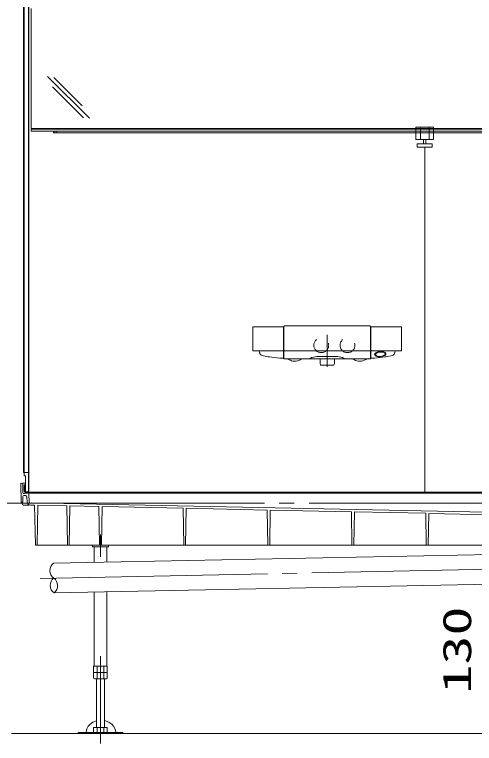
# Model space of a CAD drawing. Units: millimetres on the paper. Extents: x -305 to 305, y -152 to 152.
# Drawn here: x -248.71 to -217.74, y 14.89 to 64.01 of the extents above; entities that cross this region are included whole.
import ezdxf
from ezdxf.enums import TextEntityAlignment as Align

# ---------------------------------------------------------------- set-up
doc = ezdxf.new("R2010")
doc.units = ezdxf.units.MM
doc.linetypes.add('DASHED2', pattern=[3, 2, -1])
doc.linetypes.add('LONG_CHAIN', pattern=[21, 18, -1, 1, -1])
doc.layers.add('0-0_0', color=7, linetype='Continuous', lineweight=9)
doc.layers.add('0-1_VIEW0001', color=7, linetype='Continuous', lineweight=9)
doc.styles.add('ＭＳ ゴシック', font='')
doc.styles.get('ＭＳ ゴシック').set_extended_font_data('MS Gothic')

msp = doc.modelspace()

# ---------------------------------------------------------------- linework, layer by layer
at = {"layer": '0-1_VIEW0001'}
for p, q in [((-248.098, 97.401), (-248.098, 33.158)), ((-248.058, 97.341), (-248.058, 32.925)), ((-247.781, 97.358), (-247.781, 31.891)), ((-247.758, 97.358), (-247.758, 31.891)), ((-247.591, 64.425), (-247.591, 56.325)), ((-243.673, 57.016), (-246.486, 59.83)), ((-244.15, 57.847), (-246.072, 59.769)), ((-244.067, 57.057), (-246.148, 59.138)), ((-247.591, 56.325), (-179.591, 56.325)), ((-247.591, 56.241), (-247.591, 56.175)), ((-179.625, 56.275), (-247.558, 56.275)), ((-179.625, 56.141), (-247.558, 56.141)), ((-246.091, 56.141), (-246.091, 56.041)), ((-181.091, 56.041), (-246.091, 56.041)), ((-245.991, 56.041), (-245.991, 56.141)), ((-245.858, 56.141), (-245.858, 56.041)), ((-221.691, 56.425), (-221.691, 55.591)), ((-221.383, 55.658), (-221.383, 56.358)), ((-221.383, 55.658), (-221.383, 56.358)), ((-220.8, 55.658), (-220.8, 56.358)), ((-220.8, 55.658), (-220.8, 56.358)), ((-220.491, 56.425), (-220.491, 55.591)), ((-220.491, 56.425), (-220.491, 55.591)), ((-220.491, 55.591), (-221.691, 55.591)), ((-220.491, 55.591), (-221.691, 55.591)), ((-221.175, 55.3), (-221.175, 55.591)), ((-221.008, 55.3), (-221.008, 55.591)), ((-221.591, 55.1), (-221.591, 55.266)), ((-221.558, 55.3), (-220.625, 55.3)), ((-221.558, 55.066), (-220.625, 55.066)), ((-221.091, 55.066), (-221.091, 31.825)), ((-220.591, 55.1), (-220.591, 55.266)), ((-232.667, 42.925), (-232.668, 42.918)), ((-232.668, 42.918), (-232.668, 42.909)), ((-232.668, 41.423), (-232.668, 42.909)), ((-232.665, 42.949), (-232.667, 42.942)), ((-232.667, 42.942), (-232.667, 42.936)), ((-232.667, 42.936), (-232.667, 42.931)), ((-232.667, 42.931), (-232.667, 42.925)), ((-232.637, 42.974), (-230.637, 42.974)), ((-230.631, 42.973), (-230.63, 42.973)), ((-230.601, 42.909), (-230.601, 40.884)), ((-230.575, 42.871), (-230.573, 42.992)), ((-230.575, 40.841), (-230.575, 42.871)), ((-230.539, 43.025), (-224.777, 43.025)), ((-224.744, 42.987), (-224.744, 42.992)), ((-224.741, 42.868), (-224.744, 42.987)), ((-224.741, 40.841), (-224.741, 42.868)), ((-224.715, 40.884), (-224.715, 42.94)), ((-224.68, 42.974), (-222.679, 42.974)), ((-222.683, 42.974), (-222.683, 42.974)), ((-222.651, 42.949), (-222.65, 42.942)), ((-222.648, 41.441), (-222.648, 42.909)), ((-232.667, 41.399), (-232.666, 41.389)), ((-230.636, 41.358), (-232.633, 41.358)), ((-232.213, 41.228), (-232.222, 41.263)), ((-230.572, 41.582), (-230.572, 41.582)), ((-224.776, 41.358), (-230.54, 41.358)), ((-224.715, 41.652), (-224.715, 41.652)), ((-222.683, 41.358), (-224.68, 41.358)), ((-223.103, 41.228), (-223.094, 41.263)), ((-222.649, 41.399), (-222.65, 41.389)), ((-222.648, 41.423), (-222.648, 41.441)), ((-232.213, 41.228), (-232.206, 41.206)), ((-232.2, 41.187), (-232.206, 41.206)), ((-232.2, 41.187), (-232.19, 41.16)), ((-232.043, 41.033), (-231.957, 41.014)), ((-231.957, 41.014), (-231.719, 40.967)), ((-231.719, 40.967), (-231.639, 40.954)), ((-231.549, 40.939), (-231.639, 40.954)), ((-231.549, 40.939), (-231.387, 40.916)), ((-231.387, 40.916), (-231.236, 40.897)), ((-231.236, 40.897), (-231.042, 40.877)), ((-231.042, 40.877), (-230.849, 40.862)), ((-230.849, 40.862), (-230.741, 40.856)), ((-230.741, 40.856), (-230.636, 40.851)), ((-228.356, 40.962), (-226.96, 40.962)), ((-228.141, 40.488), (-228.141, 40.808)), ((-227.175, 40.808), (-227.175, 40.488)), ((-223.929, 40.916), (-224.08, 40.897)), ((-223.767, 40.939), (-223.929, 40.916)), ((-223.767, 40.939), (-223.677, 40.954)), ((-223.597, 40.967), (-223.677, 40.954)), ((-223.359, 41.014), (-223.597, 40.967)), ((-223.273, 41.033), (-223.359, 41.014)), ((-223.116, 41.187), (-223.126, 41.16)), ((-223.116, 41.187), (-223.11, 41.206)), ((-223.103, 41.228), (-223.11, 41.206)), ((-229.786, 40.661), (-229.789, 40.661)), ((-229.758, 40.661), (-229.758, 40.661)), ((-229.758, 40.661), (-229.758, 40.661)), ((-228.112, 40.397), (-228.141, 40.483)), ((-228.096, 40.386), (-227.22, 40.386)), ((-227.176, 40.483), (-227.204, 40.397)), ((-225.358, 40.662), (-225.558, 40.661)), ((-248.058, 33.158), (-248.098, 33.158)), ((-247.781, 33.158), (-248.058, 33.158)), ((-248.058, 32.925), (-247.975, 32.925)), ((-247.975, 32.925), (-247.975, 31.825)), ((-248.291, 32.425), (-248.269, 31.158)), ((-248.291, 32.425), (-248.256, 32.425)), ((-248.158, 32.425), (-247.975, 32.425)), ((-248.156, 32.326), (-248.147, 31.774)), ((-248.058, 32.325), (-248.058, 31.891)), ((-248.035, 32.325), (-248.058, 32.325)), ((-248.035, 32.325), (-248.035, 31.891)), ((-248.162, 31.158), (-248.153, 31.526)), ((-248.097, 31.725), (-248.075, 31.725)), ((-248.086, 31.591), (-247.98, 31.591)), ((-248.058, 31.741), (-248.048, 31.741)), ((-248.042, 31.758), (-204.122, 31.758)), ((-247.825, 31.848), (-247.991, 31.848)), ((-247.975, 31.848), (-247.991, 31.848)), ((-206.091, 31.825), (-247.991, 31.825)), ((-247.825, 31.848), (-247.975, 31.848)), ((-247.866, 31.165), (-247.88, 31.496)), ((-247.733, 31.181), (-247.755, 31.694)), ((-248.269, 31.158), (-248.162, 31.158)), ((-248.204, 31.041), (-248.225, 31.158)), ((-248.106, 30.958), (-247.719, 30.958)), ((-247.575, 31.084), (-247.635, 31.086)), ((-247.575, 31.111), (-247.575, 31.084)), ((-247.633, 30.941), (-247.358, 30.941)), ((-247.311, 28.258), (-247.358, 30.941)), ((-247.185, 28.258), (-247.138, 30.942)), ((-245.201, 30.902), (-247.138, 30.942)), ((-245.155, 28.258), (-245.201, 30.902)), ((-245.028, 28.258), (-244.982, 30.897)), ((-243.033, 30.857), (-244.982, 30.897)), ((-242.988, 28.258), (-243.033, 30.857)), ((-242.861, 28.258), (-242.816, 30.852)), ((-237.365, 30.738), (-242.816, 30.852)), ((-237.321, 28.258), (-237.365, 30.738)), ((-237.195, 28.258), (-237.152, 30.734)), ((-231.696, 30.62), (-237.152, 30.734)), ((-231.655, 28.258), (-231.696, 30.62)), ((-231.528, 28.258), (-231.487, 30.615)), ((-226.027, 30.501), (-231.487, 30.615)), ((-225.988, 28.258), (-226.027, 30.501)), ((-225.861, 28.258), (-225.822, 30.497)), ((-221.025, 30.397), (-225.822, 30.497)), ((-220.988, 28.258), (-221.025, 30.397)), ((-220.861, 28.258), (-220.824, 30.393)), ((-216.024, 30.292), (-220.824, 30.393)), ((-210.845, 28.258), (-247.311, 28.258)), ((-243.458, 28.258), (-243.458, 28.138)), ((-243.348, 28.138), (-243.348, 27.086)), ((-242.501, 28.138), (-242.501, 27.103)), ((-212.425, 27.716), (-246.091, 27.03)), ((-212.425, 25.715), (-246.051, 25.03)), ((-243.348, 25.085), (-243.348, 20.105)), ((-242.501, 25.103), (-242.501, 20.105)), ((-243.387, 20.105), (-242.463, 20.105)), ((-243.387, 20.105), (-243.387, 19.283)), ((-243.387, 19.671), (-242.463, 19.671)), ((-243.308, 20.005), (-243.298, 20.005)), ((-243.156, 20.105), (-243.156, 19.238)), ((-242.694, 20.105), (-242.694, 19.238)), ((-242.463, 20.105), (-242.463, 19.283)), ((-243.308, 19.238), (-243.387, 19.283)), ((-243.308, 19.238), (-242.541, 19.238)), ((-243.191, 19.238), (-243.191, 15.968)), ((-242.658, 15.968), (-242.658, 19.238)), ((-242.463, 19.283), (-242.541, 19.238)), ((-242.463, 15.968), (-243.387, 15.968)), ((-243.387, 15.635), (-243.387, 15.968)), ((-243.156, 15.635), (-243.156, 15.968)), ((-242.694, 15.635), (-242.694, 15.968)), ((-242.463, 15.635), (-242.463, 15.968)), ((-177.091, 15.558), (-248.925, 15.558))]:
    msp.add_line(p, q, dxfattribs=at)
at = {"layer": '0-1_VIEW0001', "linetype": 'DASHED2'}
for p, q in [((-247.591, 56.241), (-247.591, 56.175)), ((-220.491, 56.425), (-221.691, 56.425))]:
    msp.add_line(p, q, dxfattribs=at)
at = {"layer": '0-1_VIEW0001', "linetype": 'LONG_CHAIN'}
for p, q in [((-227.658, 42.425), (-227.658, 40.279)), ((-147.882, 31.091), (-265.841, 31.091)), ((-242.925, 28.963), (-242.925, 27.471)), ((-210.692, 26.751), (-246.976, 26.012)), ((-242.925, 20.777), (-242.925, 14.891))]:
    msp.add_line(p, q, dxfattribs=at)
at = {"layer": '0-1_VIEW0001'}
for points in [[(-220.491, 56.425), (-221.691, 56.425), (-221.691, 55.591)], [(-230.603, 42.944), (-230.603, 42.941), (-230.603, 42.935), (-230.602, 42.931)], [(-222.65, 42.942), (-222.649, 42.936), (-222.649, 42.931), (-222.649, 42.925), (-222.648, 42.918), (-222.648, 42.909)], [(-230.602, 41.398), (-230.602, 41.398), (-230.603, 41.393), (-230.603, 41.389), (-230.604, 41.385), (-230.604, 41.383), (-230.605, 41.38), (-230.606, 41.378), (-230.607, 41.376)], [(-224.713, 41.388), (-224.714, 41.396), (-224.714, 41.403)], [(-230.541, 40.808), (-230.518, 40.808), (-224.775, 40.808)], [(-224.08, 40.897), (-224.274, 40.877), (-224.468, 40.862), (-224.575, 40.856), (-224.68, 40.851)], [(-229.958, 40.662), (-229.958, 40.662), (-229.958, 40.662), (-229.958, 40.662), (-229.959, 40.662), (-229.959, 40.662), (-229.959, 40.662)], [(-229.762, 40.661), (-229.765, 40.661), (-229.768, 40.661), (-229.771, 40.661), (-229.775, 40.661), (-229.78, 40.661), (-229.785, 40.661), (-229.786, 40.661)], [(-229.758, 40.661), (-229.758, 40.661), (-229.759, 40.661), (-229.76, 40.661), (-229.762, 40.661)], [(-209.975, 30.279), (-210.389, 30.335), (-247.575, 31.111)], [(-242.391, 28.258), (-242.391, 28.138), (-243.458, 28.138)], [(-243.191, 16.411), (-243.435, 16.32), (-243.645, 16.175), (-243.753, 16.056), (-243.849, 15.882), (-243.893, 15.648), (-243.893, 15.635)], [(-241.893, 15.635), (-241.893, 15.648), (-241.927, 15.856), (-242.038, 16.063), (-242.154, 16.187), (-242.352, 16.321), (-242.658, 16.425)], [(-241.425, 15.635), (-244.425, 15.635), (-244.425, 15.558)], [(-241.425, 15.635), (-241.425, 15.558), (-244.425, 15.558)]]:
    msp.add_lwpolyline(points, dxfattribs=at)
for points in [[(-224.097, 41.302), (-224.254, 41.272), (-224.389, 41.21), (-224.443, 41.159), (-224.464, 41.091), (-224.423, 41.021), (-224.311, 40.967), (-224.208, 40.949), (-224.066, 40.949), (-223.909, 40.978), (-223.775, 41.04), (-223.72, 41.092), (-223.699, 41.159), (-223.74, 41.229), (-223.852, 41.284), (-223.955, 41.302)], [(-224.093, 41.265), (-224.268, 41.225), (-224.386, 41.145), (-224.404, 41.088), (-224.387, 41.049), (-224.344, 41.012), (-224.187, 40.969), (-224.067, 40.969), (-223.893, 41.009), (-223.775, 41.089), (-223.757, 41.146), (-223.773, 41.185), (-223.817, 41.222), (-223.973, 41.265)]]:
    msp.add_lwpolyline(points, close=True, dxfattribs=at)
at = {"layer": '0-1_VIEW0001', "color": 2, "linetype": 'DASHED2'}
for centre in [(-228.058, 41.725), (-226.291, 41.725)]:
    msp.add_circle(centre, 0.5, dxfattribs=at)
at = {"layer": '0-1_VIEW0001'}
for centre, radius, start, end in [((-247.558, 56.241), 0.0333, 90, 180), ((-247.558, 56.175), 0.0333, 180, 270), ((-221.45, 56.358), 0.0667, 0, 90), ((-220.733, 56.358), 0.0667, 90, 180), ((-221.45, 55.658), 0.0667, 270, 0), ((-221.45, 55.658), 0.0667, 270, 0), ((-220.733, 55.658), 0.0667, 180, 270), ((-220.733, 55.658), 0.0667, 180, 270), ((-221.558, 55.266), 0.0333, 90, 180), ((-221.558, 55.1), 0.0333, 180, 270), ((-220.625, 55.266), 0.0333, 0, 90), ((-220.625, 55.1), 0.0333, 270, 0), ((-232.633, 42.941), 0.0333, 97.3025, 166.8033), ((-230.636, 42.941), 0.0333, 5.9594, 79.2309), ((-232.567, 42.838), 1.967, 2.0877, 2.7306), ((-230.539, 42.991), 0.0333, 90, 179), ((-230.539, 42.991), 0.0333, 90, 179), ((-224.777, 42.991), 0.0333, 1, 90), ((-224.777, 42.991), 0.0333, 1, 90), ((-224.678, 42.937), 0.0367, 92.2143, 175.8748), ((-222.683, 42.941), 0.0333, 13.1967, 82.6975), ((-230.879, 41.487), 1.79, 182.0672, 182.8305), ((-232.633, 41.391), 0.0333, 184.5677, 270.2157), ((-226.355, 42.83), 6.073, 194.0233, 194.9535), ((-230.636, 41.391), 0.0333, 270.0645, 353.5928), ((-230.54, 41.391), 0.0331, 181, 269.9975), ((-224.776, 41.391), 0.0331, 269.9957, 359), ((-224.68, 41.391), 0.0333, 186.4072, 269.9355), ((-228.961, 42.83), 6.073, 345.0465, 345.9767), ((-222.683, 41.391), 0.0333, 269.7843, 355.4323), ((-224.437, 41.487), 1.79, 357.1695, 357.9328), ((-232.002, 41.229), 0.2, 199.9647, 258.1452), ((-230.635, 40.884), 0.0333, 267.5629, 359.9397), ((-230.541, 40.841), 0.0333, 180, 270), ((-230.338, 40.741), 0.0667, 54.8593, 90), ((-229.854, 41.429), 0.775, 234.8593, 262.1109), ((-229.854, 41.429), 0.775, 277.2721, 305.1407), ((-229.37, 40.741), 0.0667, 90, 125.1407), ((-228.321, 39.963), 1, 92.0206, 118.705), ((-226.996, 39.963), 1, 61.295, 87.9794), ((-225.946, 40.741), 0.0667, 54.8593, 90), ((-225.462, 41.429), 0.775, 234.8593, 262.7235), ((-225.462, 41.429), 0.775, 277.8859, 305.1407), ((-224.978, 40.741), 0.0667, 90, 125.1407), ((-224.775, 40.841), 0.0333, 270, 0), ((-224.681, 40.884), 0.0333, 179.9999, 272.4056), ((-223.314, 41.229), 0.2, 281.8548, 340.0353), ((-225.243, 901.914), 861.265, 269.68629, 269.69755), ((-234.846, -891.689), 932.364, 89.68917, 89.69965), ((-230.262, -48.618), 89.281, 89.67691, 89.69574), ((-229.758, 40.678), 0.0167, 270.0303, 276.506), ((-228.125, 40.488), 0.0167, 180, 198.4349), ((-228.096, 40.402), 0.0167, 198.4349, 270), ((-227.22, 40.402), 0.0167, 270, 341.565), ((-227.191, 40.488), 0.0167, 341.565, 0), ((-225.558, 40.677), 0.0167, 262.8029, 270.3066), ((-225.358, 40.679), 0.0167, 270.307, 277.6199), ((-248.256, 32.325), 0.1, 1, 90), ((-248.086, 31.525), 0.0667, 90, 178.5), ((-248.097, 31.775), 0.05, 181, 270), ((-248.075, 31.741), 0.0167, 270, 0), ((-247.991, 31.891), 0.0667, 180, 270), ((-248.041, 31.741), 0.0167, 90, 180), ((-247.991, 31.891), 0.0433, 180, 270), ((-247.98, 31.491), 0.1, 2.5, 90), ((-247.825, 31.891), 0.0667, 270, 0), ((-247.825, 31.891), 0.0433, 270, 0), ((-247.825, 31.891), 0.0433, 270, 360), ((-247.822, 31.691), 0.0667, 2.5, 90), ((-248.106, 31.058), 0.1, 190, 270), ((-247.633, 31.175), 0.233, 182.5, 270), ((-247.633, 31.186), 0.1, 182.5, 268.8542), ((-245.706, 26.538), 0.625, 128.0366, 234.2968), ((-245.686, 25.538), 0.625, 128.0366, 234.2968), ((-246.436, 25.523), 0.625, 308.0366, 54.2968)]:
    msp.add_arc(centre, radius, start, end, dxfattribs=at)

# ---------------------------------------------------------------- texts
at = {"layer": '0-0_0', "style": 'ＭＳ ゴシック', "width": 1.5}
msp.add_text('130', height=1.921, rotation=90, dxfattribs=at).set_placement((-217.387, 18.239), align=Align.BOTTOM_LEFT)

doc.saveas('drawing.dxf')
